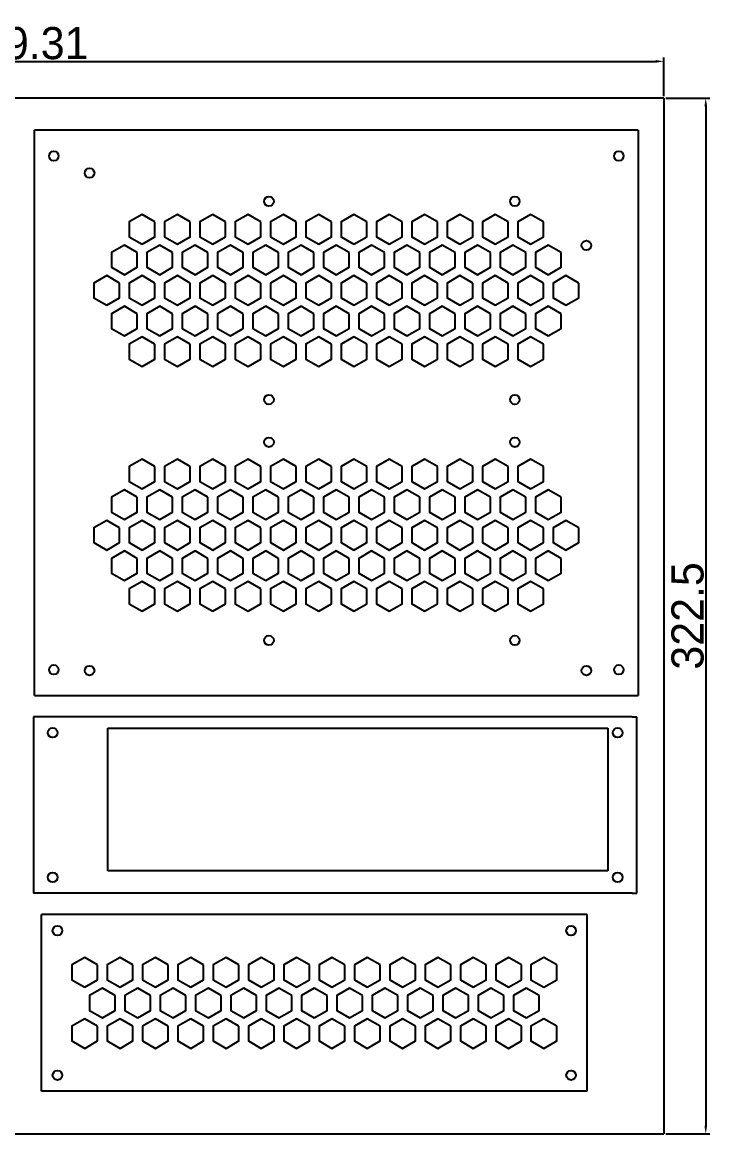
# Model space of a CAD drawing. Header units: millimetres. Extents: x 34 to 5984, y -3597 to 314.
# Drawn here: x 3622.8 to 3837, y -3510.3 to -3164.1 of the extents above; entities that cross this region are included whole.
import ezdxf

# ---------------------------------------------------------------- set-up
doc = ezdxf.new("R2010")
doc.units = ezdxf.units.MM
doc.dimstyles.new('ISO-25', dxfattribs={"dimtxt": 2.5, "dimasz": 2.5, "dimexe": 1.25, "dimexo": 0.625, "dimtad": 1, "dimdsep": 46, "dimtxsty": 'Standard', "dimcen": 2.5, "dimadec": 0, "dimazin": 0, "dimtfac": 1, "dimtmove": 0, "dimatfit": 3, "dimfxl": 1, "dimarcsym": 0})

# ---------------------------------------------------------------- blocks, each defined once
blk = doc.blocks.new('*D213')
at = {"color": 0, "lineweight": -2, "transparency": 16777216}
for p, q in [((3423.32, -3187.15), (3423.32, -3175.07)), ((3425.82, -3176.32), (3820.13, -3176.32)), ((3822.63, -3187.15), (3822.63, -3175.07))]:
    blk.add_line(p, q, dxfattribs=at)
at = {"color": 0, "transparency": 16777216}
for points in [[(3425.82, -3175.9), (3425.82, -3176.74), (3423.32, -3176.32)], [(3820.13, -3175.9), (3820.13, -3176.74), (3822.63, -3176.32)]]:
    blk.add_solid(points, dxfattribs=at)
at = {"layer": 'Defpoints', "color": 0, "transparency": 16777216}
for p in [(3822.63, -3176.32), (3423.32, -3187.78), (3822.63, -3187.78)]:
    blk.add_point(p, dxfattribs=at)
at = {"color": 0, "transparency": 16777216, "insert": (3622.97, -3170.7), "char_height": 10, "attachment_point": 5}
blk.add_mtext('399.31', dxfattribs=at)
blk = doc.blocks.new('*D214')
at = {"color": 0, "lineweight": -2, "transparency": 16777216}
for p, q in [((3823.25, -3187.78), (3836.95, -3187.78)), ((3835.7, -3190.28), (3835.7, -3507.77)), ((3823.25, -3510.27), (3836.95, -3510.27))]:
    blk.add_line(p, q, dxfattribs=at)
at = {"color": 0, "transparency": 16777216}
for points in [[(3835.29, -3190.28), (3836.12, -3190.28), (3835.7, -3187.78)], [(3835.29, -3507.77), (3836.12, -3507.77), (3835.7, -3510.27)]]:
    blk.add_solid(points, dxfattribs=at)
at = {"layer": 'Defpoints', "color": 0, "transparency": 16777216}
for p in [(3822.63, -3187.78), (3822.63, -3510.27), (3835.7, -3510.27)]:
    blk.add_point(p, dxfattribs=at)
at = {"color": 0, "transparency": 16777216, "insert": (3830.08, -3349.02), "char_height": 10, "attachment_point": 5, "rotation": 90}
blk.add_mtext('322.5', dxfattribs=at)

msp = doc.modelspace()

# ---------------------------------------------------------------- linework, layer by layer
at = {"color": 4}
for p, q in [((3822.628, -3187.776), (3423.321, -3187.776)), ((3822.628, -3187.776), (3822.628, -3510.271)), ((3423.321, -3510.271), (3822.628, -3510.271))]:
    msp.add_line(p, q, dxfattribs=at)
for p, q in [((3814.628, -3197.776), (3626.628, -3197.776)), ((3626.628, -3373.776), (3626.628, -3197.776)), ((3814.628, -3197.776), (3814.628, -3373.776)), ((3626.628, -3373.776), (3814.628, -3373.776)), ((3627.749, -3380.398), (3626.249, -3380.398)), ((3626.249, -3380.398), (3626.249, -3435.398)), ((3812.749, -3380.398), (3627.749, -3380.398)), ((3812.749, -3380.398), (3814.249, -3380.398)), ((3814.249, -3435.398), (3814.249, -3380.398)), ((3627.749, -3435.398), (3626.249, -3435.398)), ((3812.749, -3435.398), (3627.749, -3435.398)), ((3812.749, -3435.398), (3814.249, -3435.398)), ((3798.764, -3442.037), (3628.764, -3442.037)), ((3628.764, -3497.037), (3628.764, -3442.037)), ((3798.764, -3497.037), (3798.764, -3442.037)), ((3798.764, -3497.037), (3628.764, -3497.037))]:
    msp.add_line(p, q)
at = {"color": 242, "true_color": 0xcd2027}
for p, q in [((3649.499, -3383.948), (3805.249, -3383.948)), ((3649.499, -3428.398), (3649.499, -3383.948)), ((3805.249, -3383.948), (3805.249, -3428.398)), ((3805.249, -3428.398), (3649.499, -3428.398))]:
    msp.add_line(p, q, dxfattribs=at)
at = {"color": 1}
for points in [[(3664.128, -3226.309), (3660.128, -3224), (3656.128, -3226.309), (3656.128, -3230.928), (3660.128, -3233.237), (3664.128, -3230.928)], [(3675.128, -3226.309), (3671.128, -3224), (3667.128, -3226.309), (3667.128, -3230.928), (3671.128, -3233.237), (3675.128, -3230.928)], [(3686.128, -3226.309), (3682.128, -3224), (3678.128, -3226.309), (3678.128, -3230.928), (3682.128, -3233.237), (3686.128, -3230.928)], [(3697.128, -3226.309), (3693.128, -3224), (3689.128, -3226.309), (3689.128, -3230.928), (3693.128, -3233.237), (3697.128, -3230.928)], [(3708.128, -3226.309), (3704.128, -3224), (3700.128, -3226.309), (3700.128, -3230.928), (3704.128, -3233.237), (3708.128, -3230.928)], [(3719.128, -3226.309), (3715.128, -3224), (3711.128, -3226.309), (3711.128, -3230.928), (3715.128, -3233.237), (3719.128, -3230.928)], [(3730.128, -3226.309), (3726.128, -3224), (3722.128, -3226.309), (3722.128, -3230.928), (3726.128, -3233.237), (3730.128, -3230.928)], [(3741.128, -3226.309), (3737.128, -3224), (3733.128, -3226.309), (3733.128, -3230.928), (3737.128, -3233.237), (3741.128, -3230.928)], [(3752.128, -3226.309), (3748.128, -3224), (3744.128, -3226.309), (3744.128, -3230.928), (3748.128, -3233.237), (3752.128, -3230.928)], [(3763.128, -3226.309), (3759.128, -3224), (3755.128, -3226.309), (3755.128, -3230.928), (3759.128, -3233.237), (3763.128, -3230.928)], [(3774.128, -3226.309), (3770.128, -3224), (3766.128, -3226.309), (3766.128, -3230.928), (3770.128, -3233.237), (3774.128, -3230.928)], [(3785.128, -3226.309), (3781.128, -3224), (3777.128, -3226.309), (3777.128, -3230.928), (3781.128, -3233.237), (3785.128, -3230.928)], [(3658.628, -3235.835), (3654.628, -3233.526), (3650.628, -3235.835), (3650.628, -3240.454), (3654.628, -3242.763), (3658.628, -3240.454)], [(3669.628, -3235.835), (3665.628, -3233.526), (3661.628, -3235.835), (3661.628, -3240.454), (3665.628, -3242.763), (3669.628, -3240.454)], [(3680.628, -3235.835), (3676.628, -3233.526), (3672.628, -3235.835), (3672.628, -3240.454), (3676.628, -3242.763), (3680.628, -3240.454)], [(3691.628, -3235.835), (3687.628, -3233.526), (3683.628, -3235.835), (3683.628, -3240.454), (3687.628, -3242.763), (3691.628, -3240.454)], [(3702.628, -3235.835), (3698.628, -3233.526), (3694.628, -3235.835), (3694.628, -3240.454), (3698.628, -3242.763), (3702.628, -3240.454)], [(3713.628, -3235.835), (3709.628, -3233.526), (3705.628, -3235.835), (3705.628, -3240.454), (3709.628, -3242.763), (3713.628, -3240.454)], [(3724.628, -3235.835), (3720.628, -3233.526), (3716.628, -3235.835), (3716.628, -3240.454), (3720.628, -3242.763), (3724.628, -3240.454)], [(3735.628, -3235.835), (3731.628, -3233.526), (3727.628, -3235.835), (3727.628, -3240.454), (3731.628, -3242.763), (3735.628, -3240.454)], [(3746.628, -3235.835), (3742.628, -3233.526), (3738.628, -3235.835), (3738.628, -3240.454), (3742.628, -3242.763), (3746.628, -3240.454)], [(3757.628, -3235.835), (3753.628, -3233.526), (3749.628, -3235.835), (3749.628, -3240.454), (3753.628, -3242.763), (3757.628, -3240.454)], [(3768.628, -3235.835), (3764.628, -3233.526), (3760.628, -3235.835), (3760.628, -3240.454), (3764.628, -3242.763), (3768.628, -3240.454)], [(3779.628, -3235.835), (3775.628, -3233.526), (3771.628, -3235.835), (3771.628, -3240.454), (3775.628, -3242.763), (3779.628, -3240.454)], [(3790.628, -3235.835), (3786.628, -3233.526), (3782.628, -3235.835), (3782.628, -3240.454), (3786.628, -3242.763), (3790.628, -3240.454)], [(3653.128, -3245.362), (3649.128, -3243.052), (3645.128, -3245.362), (3645.128, -3249.98), (3649.128, -3252.29), (3653.128, -3249.98)], [(3664.128, -3245.362), (3660.128, -3243.052), (3656.128, -3245.362), (3656.128, -3249.98), (3660.128, -3252.29), (3664.128, -3249.98)], [(3675.128, -3245.362), (3671.128, -3243.052), (3667.128, -3245.362), (3667.128, -3249.98), (3671.128, -3252.29), (3675.128, -3249.98)], [(3686.128, -3245.362), (3682.128, -3243.052), (3678.128, -3245.362), (3678.128, -3249.98), (3682.128, -3252.29), (3686.128, -3249.98)], [(3697.128, -3245.362), (3693.128, -3243.052), (3689.128, -3245.362), (3689.128, -3249.98), (3693.128, -3252.29), (3697.128, -3249.98)], [(3708.128, -3245.362), (3704.128, -3243.052), (3700.128, -3245.362), (3700.128, -3249.98), (3704.128, -3252.29), (3708.128, -3249.98)], [(3719.128, -3245.362), (3715.128, -3243.052), (3711.128, -3245.362), (3711.128, -3249.98), (3715.128, -3252.29), (3719.128, -3249.98)], [(3730.128, -3245.362), (3726.128, -3243.052), (3722.128, -3245.362), (3722.128, -3249.98), (3726.128, -3252.29), (3730.128, -3249.98)], [(3741.128, -3245.362), (3737.128, -3243.052), (3733.128, -3245.362), (3733.128, -3249.98), (3737.128, -3252.29), (3741.128, -3249.98)], [(3752.128, -3245.362), (3748.128, -3243.052), (3744.128, -3245.362), (3744.128, -3249.98), (3748.128, -3252.29), (3752.128, -3249.98)], [(3763.128, -3245.362), (3759.128, -3243.052), (3755.128, -3245.362), (3755.128, -3249.98), (3759.128, -3252.29), (3763.128, -3249.98)], [(3774.128, -3245.362), (3770.128, -3243.052), (3766.128, -3245.362), (3766.128, -3249.98), (3770.128, -3252.29), (3774.128, -3249.98)], [(3785.128, -3245.362), (3781.128, -3243.052), (3777.128, -3245.362), (3777.128, -3249.98), (3781.128, -3252.29), (3785.128, -3249.98)], [(3796.128, -3245.362), (3792.128, -3243.052), (3788.128, -3245.362), (3788.128, -3249.98), (3792.128, -3252.29), (3796.128, -3249.98)], [(3658.628, -3254.888), (3654.628, -3252.578), (3650.628, -3254.888), (3650.628, -3259.507), (3654.628, -3261.816), (3658.628, -3259.507)], [(3669.628, -3254.888), (3665.628, -3252.578), (3661.628, -3254.888), (3661.628, -3259.507), (3665.628, -3261.816), (3669.628, -3259.507)], [(3680.628, -3254.888), (3676.628, -3252.578), (3672.628, -3254.888), (3672.628, -3259.507), (3676.628, -3261.816), (3680.628, -3259.507)], [(3691.628, -3254.888), (3687.628, -3252.578), (3683.628, -3254.888), (3683.628, -3259.507), (3687.628, -3261.816), (3691.628, -3259.507)], [(3702.628, -3254.888), (3698.628, -3252.578), (3694.628, -3254.888), (3694.628, -3259.507), (3698.628, -3261.816), (3702.628, -3259.507)], [(3713.628, -3254.888), (3709.628, -3252.578), (3705.628, -3254.888), (3705.628, -3259.507), (3709.628, -3261.816), (3713.628, -3259.507)], [(3724.628, -3254.888), (3720.628, -3252.578), (3716.628, -3254.888), (3716.628, -3259.507), (3720.628, -3261.816), (3724.628, -3259.507)], [(3735.628, -3254.888), (3731.628, -3252.578), (3727.628, -3254.888), (3727.628, -3259.507), (3731.628, -3261.816), (3735.628, -3259.507)], [(3746.628, -3254.888), (3742.628, -3252.578), (3738.628, -3254.888), (3738.628, -3259.507), (3742.628, -3261.816), (3746.628, -3259.507)], [(3757.628, -3254.888), (3753.628, -3252.578), (3749.628, -3254.888), (3749.628, -3259.507), (3753.628, -3261.816), (3757.628, -3259.507)], [(3768.628, -3254.888), (3764.628, -3252.578), (3760.628, -3254.888), (3760.628, -3259.507), (3764.628, -3261.816), (3768.628, -3259.507)], [(3779.628, -3254.888), (3775.628, -3252.578), (3771.628, -3254.888), (3771.628, -3259.507), (3775.628, -3261.816), (3779.628, -3259.507)], [(3790.628, -3254.888), (3786.628, -3252.578), (3782.628, -3254.888), (3782.628, -3259.507), (3786.628, -3261.816), (3790.628, -3259.507)], [(3664.128, -3264.414), (3660.128, -3262.105), (3656.128, -3264.414), (3656.128, -3269.033), (3660.128, -3271.342), (3664.128, -3269.033)], [(3675.128, -3264.414), (3671.128, -3262.105), (3667.128, -3264.414), (3667.128, -3269.033), (3671.128, -3271.342), (3675.128, -3269.033)], [(3686.128, -3264.414), (3682.128, -3262.105), (3678.128, -3264.414), (3678.128, -3269.033), (3682.128, -3271.342), (3686.128, -3269.033)], [(3697.128, -3264.414), (3693.128, -3262.105), (3689.128, -3264.414), (3689.128, -3269.033), (3693.128, -3271.342), (3697.128, -3269.033)], [(3708.128, -3264.414), (3704.128, -3262.105), (3700.128, -3264.414), (3700.128, -3269.033), (3704.128, -3271.342), (3708.128, -3269.033)], [(3719.128, -3264.414), (3715.128, -3262.105), (3711.128, -3264.414), (3711.128, -3269.033), (3715.128, -3271.342), (3719.128, -3269.033)], [(3730.128, -3264.414), (3726.128, -3262.105), (3722.128, -3264.414), (3722.128, -3269.033), (3726.128, -3271.342), (3730.128, -3269.033)], [(3741.128, -3264.414), (3737.128, -3262.105), (3733.128, -3264.414), (3733.128, -3269.033), (3737.128, -3271.342), (3741.128, -3269.033)], [(3752.128, -3264.414), (3748.128, -3262.105), (3744.128, -3264.414), (3744.128, -3269.033), (3748.128, -3271.342), (3752.128, -3269.033)], [(3763.128, -3264.414), (3759.128, -3262.105), (3755.128, -3264.414), (3755.128, -3269.033), (3759.128, -3271.342), (3763.128, -3269.033)], [(3774.128, -3264.414), (3770.128, -3262.105), (3766.128, -3264.414), (3766.128, -3269.033), (3770.128, -3271.342), (3774.128, -3269.033)], [(3785.128, -3264.414), (3781.128, -3262.105), (3777.128, -3264.414), (3777.128, -3269.033), (3781.128, -3271.342), (3785.128, -3269.033)], [(3664.128, -3302.519), (3660.128, -3300.21), (3656.128, -3302.519), (3656.128, -3307.138), (3660.128, -3309.447), (3664.128, -3307.138)], [(3675.128, -3302.519), (3671.128, -3300.21), (3667.128, -3302.519), (3667.128, -3307.138), (3671.128, -3309.447), (3675.128, -3307.138)], [(3686.128, -3302.519), (3682.128, -3300.21), (3678.128, -3302.519), (3678.128, -3307.138), (3682.128, -3309.447), (3686.128, -3307.138)], [(3697.128, -3302.519), (3693.128, -3300.21), (3689.128, -3302.519), (3689.128, -3307.138), (3693.128, -3309.447), (3697.128, -3307.138)], [(3708.128, -3302.519), (3704.128, -3300.21), (3700.128, -3302.519), (3700.128, -3307.138), (3704.128, -3309.447), (3708.128, -3307.138)], [(3719.128, -3302.519), (3715.128, -3300.21), (3711.128, -3302.519), (3711.128, -3307.138), (3715.128, -3309.447), (3719.128, -3307.138)], [(3730.128, -3302.519), (3726.128, -3300.21), (3722.128, -3302.519), (3722.128, -3307.138), (3726.128, -3309.447), (3730.128, -3307.138)], [(3741.128, -3302.519), (3737.128, -3300.21), (3733.128, -3302.519), (3733.128, -3307.138), (3737.128, -3309.447), (3741.128, -3307.138)], [(3752.128, -3302.519), (3748.128, -3300.21), (3744.128, -3302.519), (3744.128, -3307.138), (3748.128, -3309.447), (3752.128, -3307.138)], [(3763.128, -3302.519), (3759.128, -3300.21), (3755.128, -3302.519), (3755.128, -3307.138), (3759.128, -3309.447), (3763.128, -3307.138)], [(3774.128, -3302.519), (3770.128, -3300.21), (3766.128, -3302.519), (3766.128, -3307.138), (3770.128, -3309.447), (3774.128, -3307.138)], [(3785.128, -3302.519), (3781.128, -3300.21), (3777.128, -3302.519), (3777.128, -3307.138), (3781.128, -3309.447), (3785.128, -3307.138)], [(3658.628, -3312.045), (3654.628, -3309.736), (3650.628, -3312.045), (3650.628, -3316.664), (3654.628, -3318.974), (3658.628, -3316.664)], [(3669.628, -3312.045), (3665.628, -3309.736), (3661.628, -3312.045), (3661.628, -3316.664), (3665.628, -3318.974), (3669.628, -3316.664)], [(3680.628, -3312.045), (3676.628, -3309.736), (3672.628, -3312.045), (3672.628, -3316.664), (3676.628, -3318.974), (3680.628, -3316.664)], [(3691.628, -3312.045), (3687.628, -3309.736), (3683.628, -3312.045), (3683.628, -3316.664), (3687.628, -3318.974), (3691.628, -3316.664)], [(3702.628, -3312.045), (3698.628, -3309.736), (3694.628, -3312.045), (3694.628, -3316.664), (3698.628, -3318.974), (3702.628, -3316.664)], [(3713.628, -3312.045), (3709.628, -3309.736), (3705.628, -3312.045), (3705.628, -3316.664), (3709.628, -3318.974), (3713.628, -3316.664)], [(3724.628, -3312.045), (3720.628, -3309.736), (3716.628, -3312.045), (3716.628, -3316.664), (3720.628, -3318.974), (3724.628, -3316.664)], [(3735.628, -3312.045), (3731.628, -3309.736), (3727.628, -3312.045), (3727.628, -3316.664), (3731.628, -3318.974), (3735.628, -3316.664)], [(3746.628, -3312.045), (3742.628, -3309.736), (3738.628, -3312.045), (3738.628, -3316.664), (3742.628, -3318.974), (3746.628, -3316.664)], [(3757.628, -3312.045), (3753.628, -3309.736), (3749.628, -3312.045), (3749.628, -3316.664), (3753.628, -3318.974), (3757.628, -3316.664)], [(3768.628, -3312.045), (3764.628, -3309.736), (3760.628, -3312.045), (3760.628, -3316.664), (3764.628, -3318.974), (3768.628, -3316.664)], [(3779.628, -3312.045), (3775.628, -3309.736), (3771.628, -3312.045), (3771.628, -3316.664), (3775.628, -3318.974), (3779.628, -3316.664)], [(3790.628, -3312.045), (3786.628, -3309.736), (3782.628, -3312.045), (3782.628, -3316.664), (3786.628, -3318.974), (3790.628, -3316.664)], [(3653.128, -3321.572), (3649.128, -3319.262), (3645.128, -3321.572), (3645.128, -3326.191), (3649.128, -3328.5), (3653.128, -3326.191)], [(3664.128, -3321.572), (3660.128, -3319.262), (3656.128, -3321.572), (3656.128, -3326.191), (3660.128, -3328.5), (3664.128, -3326.191)], [(3675.128, -3321.572), (3671.128, -3319.262), (3667.128, -3321.572), (3667.128, -3326.191), (3671.128, -3328.5), (3675.128, -3326.191)], [(3686.128, -3321.572), (3682.128, -3319.262), (3678.128, -3321.572), (3678.128, -3326.191), (3682.128, -3328.5), (3686.128, -3326.191)], [(3697.128, -3321.572), (3693.128, -3319.262), (3689.128, -3321.572), (3689.128, -3326.191), (3693.128, -3328.5), (3697.128, -3326.191)], [(3708.128, -3321.572), (3704.128, -3319.262), (3700.128, -3321.572), (3700.128, -3326.191), (3704.128, -3328.5), (3708.128, -3326.191)], [(3719.128, -3321.572), (3715.128, -3319.262), (3711.128, -3321.572), (3711.128, -3326.191), (3715.128, -3328.5), (3719.128, -3326.191)], [(3730.128, -3321.572), (3726.128, -3319.262), (3722.128, -3321.572), (3722.128, -3326.191), (3726.128, -3328.5), (3730.128, -3326.191)], [(3741.128, -3321.572), (3737.128, -3319.262), (3733.128, -3321.572), (3733.128, -3326.191), (3737.128, -3328.5), (3741.128, -3326.191)], [(3752.128, -3321.572), (3748.128, -3319.262), (3744.128, -3321.572), (3744.128, -3326.191), (3748.128, -3328.5), (3752.128, -3326.191)], [(3763.128, -3321.572), (3759.128, -3319.262), (3755.128, -3321.572), (3755.128, -3326.191), (3759.128, -3328.5), (3763.128, -3326.191)], [(3774.128, -3321.572), (3770.128, -3319.262), (3766.128, -3321.572), (3766.128, -3326.191), (3770.128, -3328.5), (3774.128, -3326.191)], [(3785.128, -3321.572), (3781.128, -3319.262), (3777.128, -3321.572), (3777.128, -3326.191), (3781.128, -3328.5), (3785.128, -3326.191)], [(3796.128, -3321.572), (3792.128, -3319.262), (3788.128, -3321.572), (3788.128, -3326.191), (3792.128, -3328.5), (3796.128, -3326.191)], [(3658.628, -3331.098), (3654.628, -3328.789), (3650.628, -3331.098), (3650.628, -3335.717), (3654.628, -3338.026), (3658.628, -3335.717)], [(3669.628, -3331.098), (3665.628, -3328.789), (3661.628, -3331.098), (3661.628, -3335.717), (3665.628, -3338.026), (3669.628, -3335.717)], [(3680.628, -3331.098), (3676.628, -3328.789), (3672.628, -3331.098), (3672.628, -3335.717), (3676.628, -3338.026), (3680.628, -3335.717)], [(3691.628, -3331.098), (3687.628, -3328.789), (3683.628, -3331.098), (3683.628, -3335.717), (3687.628, -3338.026), (3691.628, -3335.717)], [(3702.628, -3331.098), (3698.628, -3328.789), (3694.628, -3331.098), (3694.628, -3335.717), (3698.628, -3338.026), (3702.628, -3335.717)], [(3713.628, -3331.098), (3709.628, -3328.789), (3705.628, -3331.098), (3705.628, -3335.717), (3709.628, -3338.026), (3713.628, -3335.717)], [(3724.628, -3331.098), (3720.628, -3328.789), (3716.628, -3331.098), (3716.628, -3335.717), (3720.628, -3338.026), (3724.628, -3335.717)], [(3735.628, -3331.098), (3731.628, -3328.789), (3727.628, -3331.098), (3727.628, -3335.717), (3731.628, -3338.026), (3735.628, -3335.717)], [(3746.628, -3331.098), (3742.628, -3328.789), (3738.628, -3331.098), (3738.628, -3335.717), (3742.628, -3338.026), (3746.628, -3335.717)], [(3757.628, -3331.098), (3753.628, -3328.789), (3749.628, -3331.098), (3749.628, -3335.717), (3753.628, -3338.026), (3757.628, -3335.717)], [(3768.628, -3331.098), (3764.628, -3328.789), (3760.628, -3331.098), (3760.628, -3335.717), (3764.628, -3338.026), (3768.628, -3335.717)], [(3779.628, -3331.098), (3775.628, -3328.789), (3771.628, -3331.098), (3771.628, -3335.717), (3775.628, -3338.026), (3779.628, -3335.717)], [(3790.628, -3331.098), (3786.628, -3328.789), (3782.628, -3331.098), (3782.628, -3335.717), (3786.628, -3338.026), (3790.628, -3335.717)], [(3664.128, -3340.624), (3660.128, -3338.315), (3656.128, -3340.624), (3656.128, -3345.243), (3660.128, -3347.553), (3664.128, -3345.243)], [(3675.128, -3340.624), (3671.128, -3338.315), (3667.128, -3340.624), (3667.128, -3345.243), (3671.128, -3347.553), (3675.128, -3345.243)], [(3686.128, -3340.624), (3682.128, -3338.315), (3678.128, -3340.624), (3678.128, -3345.243), (3682.128, -3347.553), (3686.128, -3345.243)], [(3697.128, -3340.624), (3693.128, -3338.315), (3689.128, -3340.624), (3689.128, -3345.243), (3693.128, -3347.553), (3697.128, -3345.243)], [(3708.128, -3340.624), (3704.128, -3338.315), (3700.128, -3340.624), (3700.128, -3345.243), (3704.128, -3347.553), (3708.128, -3345.243)], [(3719.128, -3340.624), (3715.128, -3338.315), (3711.128, -3340.624), (3711.128, -3345.243), (3715.128, -3347.553), (3719.128, -3345.243)], [(3730.128, -3340.624), (3726.128, -3338.315), (3722.128, -3340.624), (3722.128, -3345.243), (3726.128, -3347.553), (3730.128, -3345.243)], [(3741.128, -3340.624), (3737.128, -3338.315), (3733.128, -3340.624), (3733.128, -3345.243), (3737.128, -3347.553), (3741.128, -3345.243)], [(3752.128, -3340.624), (3748.128, -3338.315), (3744.128, -3340.624), (3744.128, -3345.243), (3748.128, -3347.553), (3752.128, -3345.243)], [(3763.128, -3340.624), (3759.128, -3338.315), (3755.128, -3340.624), (3755.128, -3345.243), (3759.128, -3347.553), (3763.128, -3345.243)], [(3774.128, -3340.624), (3770.128, -3338.315), (3766.128, -3340.624), (3766.128, -3345.243), (3770.128, -3347.553), (3774.128, -3345.243)], [(3785.128, -3340.624), (3781.128, -3338.315), (3777.128, -3340.624), (3777.128, -3345.243), (3781.128, -3347.553), (3785.128, -3345.243)], [(3646.264, -3457.701), (3642.264, -3455.391), (3638.264, -3457.701), (3638.264, -3462.32), (3642.264, -3464.629), (3646.264, -3462.32)], [(3657.264, -3457.701), (3653.264, -3455.391), (3649.264, -3457.701), (3649.264, -3462.32), (3653.264, -3464.629), (3657.264, -3462.32)], [(3668.264, -3457.701), (3664.264, -3455.391), (3660.264, -3457.701), (3660.264, -3462.32), (3664.264, -3464.629), (3668.264, -3462.32)], [(3679.264, -3457.701), (3675.264, -3455.391), (3671.264, -3457.701), (3671.264, -3462.32), (3675.264, -3464.629), (3679.264, -3462.32)], [(3690.264, -3457.701), (3686.264, -3455.391), (3682.264, -3457.701), (3682.264, -3462.32), (3686.264, -3464.629), (3690.264, -3462.32)], [(3701.264, -3457.701), (3697.264, -3455.391), (3693.264, -3457.701), (3693.264, -3462.32), (3697.264, -3464.629), (3701.264, -3462.32)], [(3712.264, -3457.701), (3708.264, -3455.391), (3704.264, -3457.701), (3704.264, -3462.32), (3708.264, -3464.629), (3712.264, -3462.32)], [(3723.264, -3457.701), (3719.264, -3455.391), (3715.264, -3457.701), (3715.264, -3462.32), (3719.264, -3464.629), (3723.264, -3462.32)], [(3734.264, -3457.701), (3730.264, -3455.391), (3726.264, -3457.701), (3726.264, -3462.32), (3730.264, -3464.629), (3734.264, -3462.32)], [(3745.264, -3457.701), (3741.264, -3455.391), (3737.264, -3457.701), (3737.264, -3462.32), (3741.264, -3464.629), (3745.264, -3462.32)], [(3756.264, -3457.701), (3752.264, -3455.391), (3748.264, -3457.701), (3748.264, -3462.32), (3752.264, -3464.629), (3756.264, -3462.32)], [(3767.264, -3457.701), (3763.264, -3455.391), (3759.264, -3457.701), (3759.264, -3462.32), (3763.264, -3464.629), (3767.264, -3462.32)], [(3778.264, -3457.701), (3774.264, -3455.391), (3770.264, -3457.701), (3770.264, -3462.32), (3774.264, -3464.629), (3778.264, -3462.32)], [(3789.264, -3457.701), (3785.264, -3455.391), (3781.264, -3457.701), (3781.264, -3462.32), (3785.264, -3464.629), (3789.264, -3462.32)], [(3651.764, -3467.227), (3647.764, -3464.918), (3643.764, -3467.227), (3643.764, -3471.846), (3647.764, -3474.155), (3651.764, -3471.846)], [(3662.764, -3467.227), (3658.764, -3464.918), (3654.764, -3467.227), (3654.764, -3471.846), (3658.764, -3474.155), (3662.764, -3471.846)], [(3673.764, -3467.227), (3669.764, -3464.918), (3665.764, -3467.227), (3665.764, -3471.846), (3669.764, -3474.155), (3673.764, -3471.846)], [(3684.764, -3467.227), (3680.764, -3464.918), (3676.764, -3467.227), (3676.764, -3471.846), (3680.764, -3474.155), (3684.764, -3471.846)], [(3695.764, -3467.227), (3691.764, -3464.918), (3687.764, -3467.227), (3687.764, -3471.846), (3691.764, -3474.155), (3695.764, -3471.846)], [(3706.764, -3467.227), (3702.764, -3464.918), (3698.764, -3467.227), (3698.764, -3471.846), (3702.764, -3474.155), (3706.764, -3471.846)], [(3717.764, -3467.227), (3713.764, -3464.918), (3709.764, -3467.227), (3709.764, -3471.846), (3713.764, -3474.155), (3717.764, -3471.846)], [(3728.764, -3467.227), (3724.764, -3464.918), (3720.764, -3467.227), (3720.764, -3471.846), (3724.764, -3474.155), (3728.764, -3471.846)], [(3739.764, -3467.227), (3735.764, -3464.918), (3731.764, -3467.227), (3731.764, -3471.846), (3735.764, -3474.155), (3739.764, -3471.846)], [(3750.764, -3467.227), (3746.764, -3464.918), (3742.764, -3467.227), (3742.764, -3471.846), (3746.764, -3474.155), (3750.764, -3471.846)], [(3761.764, -3467.227), (3757.764, -3464.918), (3753.764, -3467.227), (3753.764, -3471.846), (3757.764, -3474.155), (3761.764, -3471.846)], [(3772.764, -3467.227), (3768.764, -3464.918), (3764.764, -3467.227), (3764.764, -3471.846), (3768.764, -3474.155), (3772.764, -3471.846)], [(3783.764, -3467.227), (3779.764, -3464.918), (3775.764, -3467.227), (3775.764, -3471.846), (3779.764, -3474.155), (3783.764, -3471.846)], [(3646.264, -3476.753), (3642.264, -3474.444), (3638.264, -3476.753), (3638.264, -3481.372), (3642.264, -3483.682), (3646.264, -3481.372)], [(3657.264, -3476.753), (3653.264, -3474.444), (3649.264, -3476.753), (3649.264, -3481.372), (3653.264, -3483.682), (3657.264, -3481.372)], [(3668.264, -3476.753), (3664.264, -3474.444), (3660.264, -3476.753), (3660.264, -3481.372), (3664.264, -3483.682), (3668.264, -3481.372)], [(3679.264, -3476.753), (3675.264, -3474.444), (3671.264, -3476.753), (3671.264, -3481.372), (3675.264, -3483.682), (3679.264, -3481.372)], [(3690.264, -3476.753), (3686.264, -3474.444), (3682.264, -3476.753), (3682.264, -3481.372), (3686.264, -3483.682), (3690.264, -3481.372)], [(3701.264, -3476.753), (3697.264, -3474.444), (3693.264, -3476.753), (3693.264, -3481.372), (3697.264, -3483.682), (3701.264, -3481.372)], [(3712.264, -3476.753), (3708.264, -3474.444), (3704.264, -3476.753), (3704.264, -3481.372), (3708.264, -3483.682), (3712.264, -3481.372)], [(3723.264, -3476.753), (3719.264, -3474.444), (3715.264, -3476.753), (3715.264, -3481.372), (3719.264, -3483.682), (3723.264, -3481.372)], [(3734.264, -3476.753), (3730.264, -3474.444), (3726.264, -3476.753), (3726.264, -3481.372), (3730.264, -3483.682), (3734.264, -3481.372)], [(3745.264, -3476.753), (3741.264, -3474.444), (3737.264, -3476.753), (3737.264, -3481.372), (3741.264, -3483.682), (3745.264, -3481.372)], [(3756.264, -3476.753), (3752.264, -3474.444), (3748.264, -3476.753), (3748.264, -3481.372), (3752.264, -3483.682), (3756.264, -3481.372)], [(3767.264, -3476.753), (3763.264, -3474.444), (3759.264, -3476.753), (3759.264, -3481.372), (3763.264, -3483.682), (3767.264, -3481.372)], [(3778.264, -3476.753), (3774.264, -3474.444), (3770.264, -3476.753), (3770.264, -3481.372), (3774.264, -3483.682), (3778.264, -3481.372)], [(3789.264, -3476.753), (3785.264, -3474.444), (3781.264, -3476.753), (3781.264, -3481.372), (3785.264, -3483.682), (3789.264, -3481.372)]]:
    msp.add_lwpolyline(points, close=True, dxfattribs=at)
for centre in [(3632.628, -3205.776), (3808.628, -3205.776), (3643.748, -3211.086), (3699.628, -3219.916), (3776.228, -3219.916), (3798.528, -3233.646), (3699.628, -3281.636), (3776.228, -3281.636), (3699.628, -3294.916), (3776.228, -3294.916), (3699.628, -3356.636), (3776.228, -3356.636), (3632.628, -3365.776), (3808.628, -3365.776), (3643.748, -3366.026), (3798.528, -3366.026), (3632.249, -3385.398), (3808.249, -3385.398), (3632.249, -3430.398), (3808.249, -3430.398), (3633.764, -3447.037), (3793.764, -3447.037), (3633.764, -3492.037), (3793.764, -3492.037)]:
    msp.add_circle(centre, 1.5, dxfattribs=at)

# ---------------------------------------------------------------- dimensions: what is measured, and where the dimension line sits
at = {"color": 4}
dim = msp.add_linear_dim(base=(3822.628, -3176.32), p1=(3423.321, -3187.776), p2=(3822.628, -3187.776), dimstyle='ISO-25', override={"dimtxt": 10}, dxfattribs=at)
dim.commit()
dim.dimension.update_dxf_attribs({"geometry": '*D213', "text_midpoint": (3622.974, -3170.695)})
dim = msp.add_linear_dim(base=(3835.7039, -3510.2715), p1=(3822.6281, -3187.7761), p2=(3822.6281, -3510.2715), angle=90, dimstyle='ISO-25', override={"dimtxt": 10}, dxfattribs=at)
dim.commit()
dim.dimension.update_dxf_attribs({"geometry": '*D214', "text_midpoint": (3830.0789, -3349.0238)})

doc.saveas('drawing.dxf')
